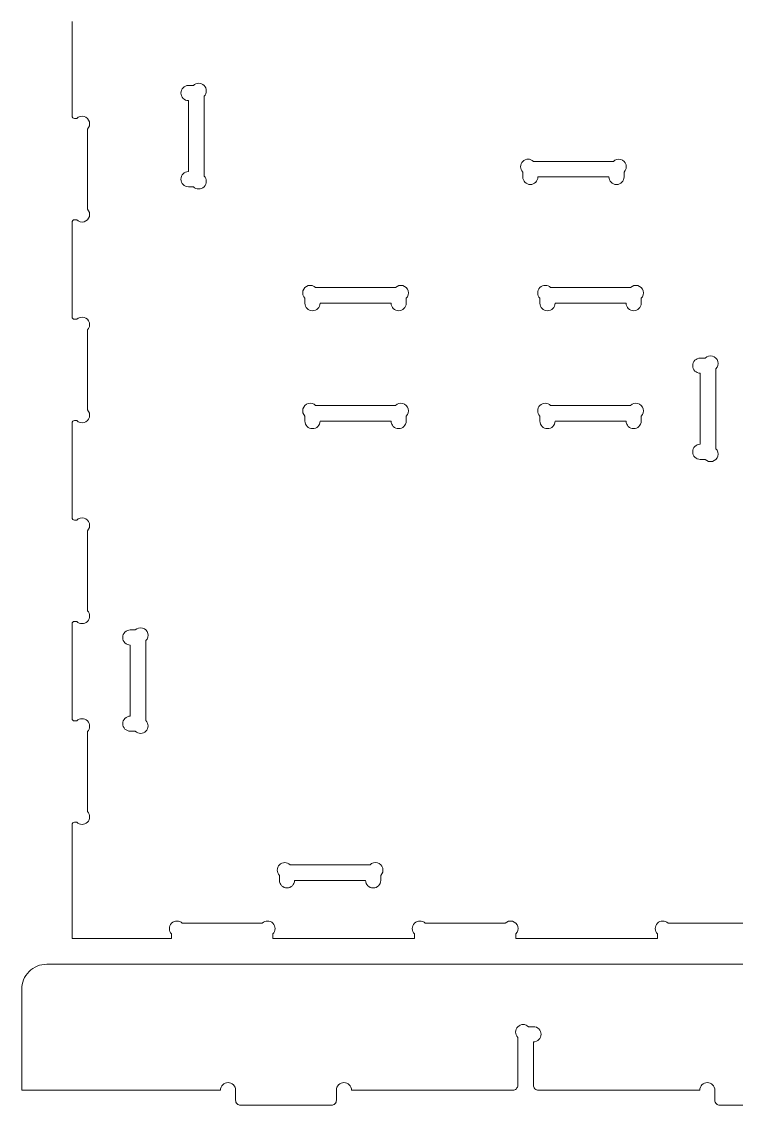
# Model space of a CAD drawing. Header units: millimetres. Extents: x 10 to 1489, y -739 to -10.
# Drawn here: x 870.4 to 1154, y -692.1 to -261.9 of the extents above; entities that cross this region are included whole.
import ezdxf

# ---------------------------------------------------------------- set-up
doc = ezdxf.new("R2010")
doc.units = ezdxf.units.MM
doc.layers.add('cut', color=7, linetype='Continuous', lineweight=0)

msp = doc.modelspace()

# ---------------------------------------------------------------- linework, layer by layer
at = {"layer": 'cut'}
for points in [[(1158.610494, -619.775524), (1126.895857, -619.775524, 1), (1122.653216, -624.018165), (1122.653216, -625.875512), (1066.453328, -625.875512), (1066.453328, -624.018165, 1), (1062.210687, -619.775524), (1030.49605, -619.775524, 1), (1026.253409, -624.018165), (1026.253409, -625.875512), (970.053521, -625.875512), (970.053521, -624.018165, 1), (965.81088, -619.775524), (934.096242, -619.775524, 1), (929.853601, -624.018165), (929.853601, -625.875512), (890.35368, -625.875512), (890.35368, -580.675603, -0.4142135624), (891.353678, -579.675605), (892.211027, -579.675605, 1), (896.453668, -575.432964), (896.453668, -543.718326, 1), (892.211027, -539.475685), (891.353678, -539.475685, -0.4142135624), (890.35368, -538.475687), (890.35368, -500.975762, -0.4142136851), (891.353678, -499.975764), (892.211027, -499.975764, 1), (896.453668, -495.733123), (896.453668, -464.018485, 1), (892.211027, -459.775844), (891.353678, -459.775844, -0.4142135624), (890.35368, -458.775846), (890.35368, -421.275921, -0.4142135624), (891.353678, -420.275923), (892.211027, -420.275923, 1), (896.453668, -416.033282), (896.453668, -384.318645, 1), (892.211027, -380.076004), (891.353678, -380.076004, -0.4142135573), (890.35368, -379.076006), (890.35368, -341.576081, -0.4142136493), (891.353678, -340.576083), (892.211027, -340.576083, 1), (896.453668, -336.333442), (896.453668, -304.618804, 1), (892.211027, -300.376163), (891.353678, -300.376163, -0.4142135624), (890.35368, -299.376165), (890.35368, -261.87624, -0.4142136493)], [(1183.45301, -692.053182), (1147.453082, -692.053182, -0.4142135624), (1145.453086, -690.053186), (1145.453086, -686.053194, 1), (1139.453086, -686.053194), (1075.453226, -686.053194, -0.4142135624), (1073.45323, -684.053198), (1073.45323, -666.853245, 1), (1073.45323, -660.853245), (1071.495883, -660.853245, 1), (1067.253242, -665.095886), (1067.253242, -684.053198, -0.4142135624), (1065.253246, -686.053194), (1001.253386, -686.053194, 1), (995.253386, -686.053194), (995.253386, -690.053186, -0.4142135624), (993.25339, -692.053182), (957.253462, -692.053182, -0.4142135624), (955.253466, -690.053186), (955.253466, -686.053194, 1), (949.253466, -686.053194), (870.353636, -686.053194), (870.353636, -646.053274, -0.4142135624), (880.353616, -636.053294), (1260.352856, -636.053294, -0.4142135624)]]:
    msp.add_lwpolyline(points, format="xyb", dxfattribs=at)
for points in [[(942.753576, -291.51883, 1), (938.510935, -287.276189), (936.553588, -287.276189, 1), (936.553588, -293.276189), (936.553588, -321.476109, 1), (936.553588, -327.476109), (938.510935, -327.476109, 1), (942.753576, -323.233468)], [(1073.46263, -317.376129, 1), (1069.219989, -321.61877), (1069.219989, -323.576117, 1), (1075.219989, -323.576117), (1103.419909, -323.576117, 1), (1109.419909, -323.576117), (1109.419909, -321.61877, 1), (1105.177268, -317.376129)], [(986.996137, -367.476029, 1), (982.753496, -371.71867), (982.753496, -373.676017, 1), (988.753496, -373.676017), (1016.953415, -373.676017, 1), (1022.953415, -373.676017), (1022.953415, -371.71867, 1), (1018.710774, -367.476029)], [(1080.262617, -367.476029, 1), (1076.019976, -371.71867), (1076.019976, -373.676017, 1), (1082.019976, -373.676017), (1110.219895, -373.676017, 1), (1116.219895, -373.676017), (1116.219895, -371.71867, 1), (1111.977254, -367.476029)], [(1145.853169, -399.718614, 1), (1141.610528, -395.475973), (1139.653182, -395.475973, 1), (1139.653182, -401.475973), (1139.653182, -429.675893, 1), (1139.653182, -435.675893), (1141.610528, -435.675893, 1), (1145.853169, -431.433252)], [(986.996137, -414.275935, 1), (982.753496, -418.518576), (982.753496, -420.475923, 1), (988.753496, -420.475923), (1016.953415, -420.475923, 1), (1022.953415, -420.475923), (1022.953415, -418.518576, 1), (1018.710774, -414.275935)], [(1080.262617, -414.275935, 1), (1076.019976, -418.518576), (1076.019976, -420.475923, 1), (1082.019976, -420.475923), (1110.219895, -420.475923, 1), (1116.219895, -420.475923), (1116.219895, -418.518576, 1), (1111.977254, -414.275935)], [(919.653622, -507.618398, 1), (915.410981, -503.375757), (913.453634, -503.375757, 1), (913.453634, -509.375757), (913.453634, -537.575677, 1), (913.453634, -543.575677), (915.410981, -543.575677, 1), (919.653622, -539.333036)], [(976.896157, -596.575571, 1), (972.653516, -600.818212), (972.653516, -602.775558, 1), (978.653516, -602.775558), (1006.853435, -602.775558, 1), (1012.853435, -602.775558), (1012.853435, -600.818212, 1), (1008.610794, -596.575571)]]:
    msp.add_lwpolyline(points, format="xyb", close=True, dxfattribs=at)

doc.saveas('drawing.dxf')
